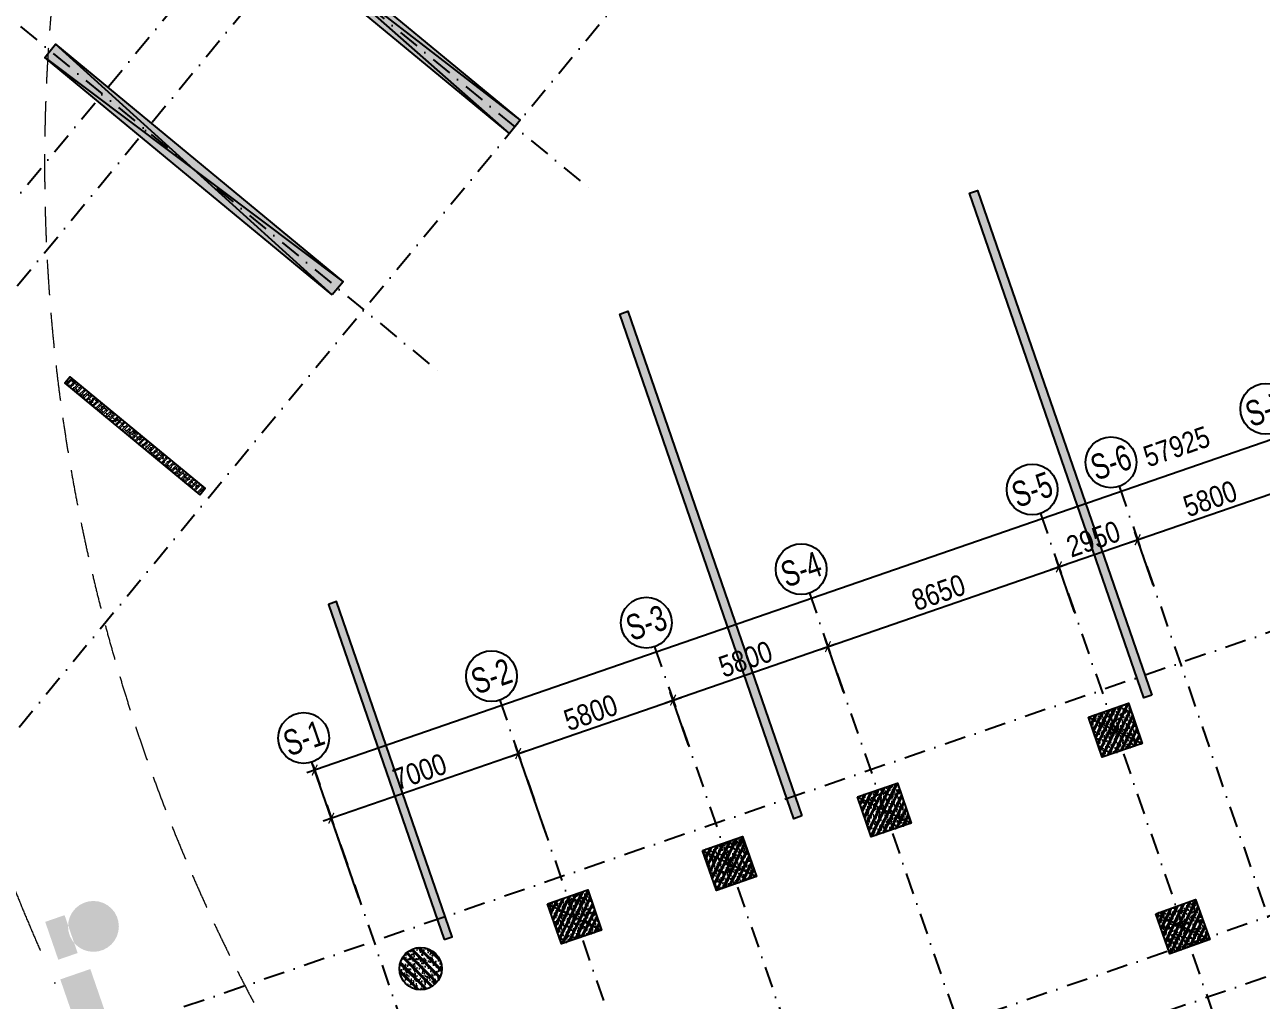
# Model space of a CAD drawing. Header units: millimetres. Extents: x -1283650 to 1283415, y -588847 to 435139.
# Drawn here: x -118919 to -75144, y 40064 to 74595 of the extents above; entities that cross this region are included whole.
import ezdxf
from ezdxf.enums import TextEntityAlignment as Align

# ---------------------------------------------------------------- set-up
doc = ezdxf.new("R2010")
doc.units = ezdxf.units.MM
doc.header["$MEASUREMENT"] = 0
doc.linetypes.add('DASHDOT', pattern=[1, 0.5, -0.25, 0, -0.25])
doc.linetypes.add('HIDDEN', pattern=[0.375, 0.25, -0.125])
doc.layers.get('Defpoints').update_dxf_attribs({"color": 5})
for name, color, linetype in [('$AUDIT-BAD-LAYER', 7, 'Continuous'), ('KC-Betong', 6, 'Continuous'), ('KT-Kich thuoc', 9, 'Continuous'), ('KT-Luoi truc South Tower', 8, 'DASHDOT'), ('KT-Net cot vach', 6, 'Continuous'), ('ST_MBDV Cot vach 220805$0$AUDIT_I_220805193045-1', 50, 'Continuous'), ('Xref.Asix of Basement$0$KT-Net cot vach', 6, 'Continuous')]:
    doc.layers.add(name, color=color, linetype=linetype)
doc.layers.add('KT-Vat lieu', color=250, linetype='Continuous', lineweight=9)
doc.styles.add('Arial Narrow', font='ARIALN.TTF')
doc.styles.add('ST_MBDV Cot vach 220805$0$HBA-Text', font='GOTHIC.TTF')
doc.dimstyles.new('CCU_1-300', dxfattribs={"dimscale": 300, "dimtxt": 2.5, "dimasz": 1, "dimexe": 1, "dimexo": 2, "dimgap": 0.5, "dimtad": 1, "dimdec": 0, "dimdsep": 46, "dimtxsty": 'Arial Narrow', "dimblk": 'ARCHTICK', "dimcen": -1, "dimdle": 1, "dimclrd": 256, "dimclre": 256, "dimclrt": 3, "dimadec": 0, "dimazin": 2, "dimtfac": 0.1, "dimtdec": 0, "dimtix": 1, "dimtmove": 2, "dimatfit": 1, "dimfxl": 1, "dimtvp": 0.833333, "dimtolj": 1, "dimtzin": 12, "dimarcsym": 0})
pattern_1 = [(50, (117498, -9270.42), (286.90407, -25.10085), [30, -330]), (355, (117498, -9270.42), (-55.50053, 300.87685), [24, -264]), (100.4514, (117521.9, -9272.5), (231.40375, 275.7758), [25.4961, -280.45684]), (46.1842, (117498, -9190.4), (426.8964, -66.2076), [45, -495]), (96.6356, (117533.57, -9195.93), (373.8651, 389.6471), [38.2441, -420.6852]), (351.1842, (117498, -9190.4), (373.8648, 389.6474), [36, -396]), (21, (117538, -9210.42), (238.76282, -161.04756), [30, -330]), (326, (117538, -9210.42), (97.32613, 290.06), [24, -264]), (71.4514, (117557.9, -9223.84), (336.08905, 129.0122), [25.4961, -280.45684]), (37.5, (117498, -9270.42), (4.86394, 133.15754), [0, -260.8, 0, -268, 0, -265]), (7.5, (117498, -9270.42), (105.22781, 157.76468), [0, -152.8, 0, -254.8, 0, -101]), (327.5, (117408.8, -9270.42), (213.528974, -9.02195), [0, -100, 0, -312, 0, -414]), (317.5, (117368.8, -9270.42), (233.27447, 40.042), [0, -130, 0, -207.2, 0, -294]), (45, (117498, -9270.42), (-106.06602, 106.06602), []), (45, (117568.71, -9270.42), (-106.06602, 106.06602), [])]

# ---------------------------------------------------------------- blocks, each defined once
blk = doc.blocks.new('ST_MBDV Cot vach 220805$0$GRID-SYM-flat-103')
at = {"layer": 'ST_MBDV Cot vach 220805$0$AUDIT_I_220805193045-1'}
blk.add_circle((0, 0), 900, dxfattribs=at)
at = {"layer": 'ST_MBDV Cot vach 220805$0$AUDIT_I_220805193045-1', "style": 'ST_MBDV Cot vach 220805$0$HBA-Text'}
blk.add_attdef('GRID', text='', height=900, rotation=19.0471, dxfattribs=at).set_placement((0, 0, 0), align=Align.MIDDLE_CENTER)
blk = doc.blocks.new('_ARCHTICK')
at = {"color": 0, "linetype": 'ByBlock', "const_width": 0.15}
blk.add_lwpolyline([(-0.5, -0.5), (0.5, 0.5)], dxfattribs=at)
blk = doc.blocks.new('*D341')
at = {"layer": 'Defpoints', "color": 0, "transparency": 16777216}
for p in [(-52359, 62652), (-108654, 48212), (-107112, 43748)]:
    blk.add_point(p, dxfattribs=at)
at = {"layer": 'KT-Kich thuoc', "lineweight": -2, "transparency": 16777216}
for p, q in [((-53617, 67214), (-108937, 48114)), ((-52555, 63219), (-53998, 67400)), ((-107308, 44315), (-108751, 48496))]:
    blk.add_line(p, q, dxfattribs=at)
at = {"layer": 'KT-Kich thuoc', "lineweight": -2, "transparency": 16777216, "xscale": 300, "yscale": 300, "zscale": 300}
for p, rotation in [((-53900, 67116), 19.04771637789532), ((-108654, 48212), 199.0477163778953)]:
    blk.add_blockref('_ARCHTICK', p, dxfattribs=dict(at, rotation=rotation))
at = {"layer": 'KT-Kich thuoc', "color": 3, "transparency": 16777216, "insert": (-78140, 59662), "char_height": 750, "attachment_point": 5, "rotation": 19.0477, "style": 'Arial Narrow'}
blk.add_mtext('\\A1;57925', dxfattribs=at)
blk = doc.blocks.new('*D342')
at = {"layer": 'Defpoints', "color": 0, "transparency": 16777216}
for p in [(-101450, 48795), (-100280, 45407), (-106897, 43123)]:
    blk.add_point(p, dxfattribs=at)
at = {"layer": 'KT-Kich thuoc', "lineweight": -2, "transparency": 16777216}
for p, q in [((-100476, 45974), (-101548, 49079)), ((-108350, 46413), (-101166, 48893)), ((-107092, 43690), (-108164, 46794))]:
    blk.add_line(p, q, dxfattribs=at)
at = {"layer": 'KT-Kich thuoc', "lineweight": -2, "transparency": 16777216, "xscale": 300, "yscale": 300, "zscale": 300}
for p, rotation in [((-101450, 48795), 19.04713796238482), ((-108066, 46511), 199.0471379623849)]:
    blk.add_blockref('_ARCHTICK', p, dxfattribs=dict(at, rotation=rotation))
at = {"layer": 'KT-Kich thuoc', "color": 3, "transparency": 16777216, "insert": (-104932, 48157), "char_height": 750, "attachment_point": 5, "rotation": 19.0471, "style": 'Arial Narrow'}
blk.add_mtext('\\A1;7000', dxfattribs=at)
blk = doc.blocks.new('*D343')
at = {"layer": 'Defpoints', "color": 0, "transparency": 16777216}
for p in [(-95967, 50688), (-95220, 48523), (-100280, 45407)]:
    blk.add_point(p, dxfattribs=at)
at = {"layer": 'KT-Kich thuoc', "lineweight": -2, "transparency": 16777216}
for p, q in [((-101733, 48697), (-95684, 50786)), ((-95415, 49090), (-96065, 50972)), ((-100476, 45974), (-101548, 49079))]:
    blk.add_line(p, q, dxfattribs=at)
at = {"layer": 'KT-Kich thuoc', "lineweight": -2, "transparency": 16777216, "xscale": 300, "yscale": 300, "zscale": 300}
for p, rotation in [((-95967, 50688), 19.04713796238482), ((-101450, 48795), 199.0471379623849)]:
    blk.add_blockref('_ARCHTICK', p, dxfattribs=dict(at, rotation=rotation))
at = {"layer": 'KT-Kich thuoc', "color": 3, "transparency": 16777216, "insert": (-98882, 50245), "char_height": 750, "attachment_point": 5, "rotation": 19.0471, "style": 'Arial Narrow'}
blk.add_mtext('\\A1;5800', dxfattribs=at)
blk = doc.blocks.new('*D344')
at = {"layer": 'Defpoints', "color": 0, "transparency": 16777216}
for p in [(-90485, 52581), (-89737, 50415), (-95220, 48523)]:
    blk.add_point(p, dxfattribs=at)
at = {"layer": 'KT-Kich thuoc', "lineweight": -2, "transparency": 16777216}
for p, q in [((-96251, 50590), (-90201, 52679)), ((-89933, 50983), (-90583, 52864)), ((-95415, 49090), (-96065, 50972))]:
    blk.add_line(p, q, dxfattribs=at)
at = {"layer": 'KT-Kich thuoc', "lineweight": -2, "transparency": 16777216, "xscale": 300, "yscale": 300, "zscale": 300}
for p, rotation in [((-90485, 52581), 19.04713796238482), ((-95967, 50688), 199.0471379623849)]:
    blk.add_blockref('_ARCHTICK', p, dxfattribs=dict(at, rotation=rotation))
at = {"layer": 'KT-Kich thuoc', "color": 3, "transparency": 16777216, "insert": (-93400, 52138), "char_height": 750, "attachment_point": 5, "rotation": 19.0471, "style": 'Arial Narrow'}
blk.add_mtext('\\A1;5800', dxfattribs=at)
blk = doc.blocks.new('*D345')
at = {"layer": 'Defpoints', "color": 0, "transparency": 16777216}
for p in [(-82308, 55404), (-81561, 53238), (-89737, 50415)]:
    blk.add_point(p, dxfattribs=at)
at = {"layer": 'KT-Kich thuoc', "lineweight": -2, "transparency": 16777216}
for p, q in [((-81757, 53805), (-82406, 55687)), ((-90768, 52483), (-82025, 55502)), ((-89933, 50983), (-90583, 52864))]:
    blk.add_line(p, q, dxfattribs=at)
at = {"layer": 'KT-Kich thuoc', "lineweight": -2, "transparency": 16777216, "xscale": 300, "yscale": 300, "zscale": 300}
for p, rotation in [((-82308, 55404), 19.04713796238482), ((-90485, 52581), 199.0471379623849)]:
    blk.add_blockref('_ARCHTICK', p, dxfattribs=dict(at, rotation=rotation))
at = {"layer": 'KT-Kich thuoc', "color": 3, "transparency": 16777216, "insert": (-86570, 54496), "char_height": 750, "attachment_point": 5, "rotation": 19.0471, "style": 'Arial Narrow'}
blk.add_mtext('\\A1;8650', dxfattribs=at)
blk = doc.blocks.new('*D346')
at = {"layer": 'Defpoints', "color": 0, "transparency": 16777216}
for p in [(-79520, 56366), (-78772, 54201), (-81561, 53238)]:
    blk.add_point(p, dxfattribs=at)
at = {"layer": 'KT-Kich thuoc', "lineweight": -2, "transparency": 16777216}
for p, q in [((-78968, 54768), (-79618, 56650)), ((-82592, 55306), (-79236, 56464)), ((-81757, 53805), (-82406, 55687))]:
    blk.add_line(p, q, dxfattribs=at)
at = {"layer": 'KT-Kich thuoc', "lineweight": -2, "transparency": 16777216, "xscale": 300, "yscale": 300, "zscale": 300}
for p, rotation in [((-79520, 56366), 19.04713796238482), ((-82308, 55404), 199.0471379623849)]:
    blk.add_blockref('_ARCHTICK', p, dxfattribs=dict(at, rotation=rotation))
at = {"layer": 'KT-Kich thuoc', "color": 3, "transparency": 16777216, "insert": (-81088, 56389), "char_height": 750, "attachment_point": 5, "rotation": 19.0471, "style": 'Arial Narrow'}
blk.add_mtext('\\A1;2950', dxfattribs=at)
blk = doc.blocks.new('*D347')
at = {"layer": 'Defpoints', "color": 0, "transparency": 16777216}
for p in [(-74037, 58259), (-73290, 56094), (-78772, 54201)]:
    blk.add_point(p, dxfattribs=at)
at = {"layer": 'KT-Kich thuoc', "lineweight": -2, "transparency": 16777216}
for p, q in [((-79803, 56269), (-73754, 58357)), ((-73486, 56661), (-74135, 58543)), ((-78968, 54768), (-79618, 56650))]:
    blk.add_line(p, q, dxfattribs=at)
at = {"layer": 'KT-Kich thuoc', "lineweight": -2, "transparency": 16777216, "xscale": 300, "yscale": 300, "zscale": 300}
for p, rotation in [((-74037, 58259), 19.04713796238482), ((-79520, 56366), 199.0471379623849)]:
    blk.add_blockref('_ARCHTICK', p, dxfattribs=dict(at, rotation=rotation))
at = {"layer": 'KT-Kich thuoc', "color": 3, "transparency": 16777216, "insert": (-76953, 57817), "char_height": 750, "attachment_point": 5, "rotation": 19.0471, "style": 'Arial Narrow'}
blk.add_mtext('\\A1;5800', dxfattribs=at)
blk = doc.blocks.new('*U185')
h = blk.add_hatch()
h.set_pattern_fill('VATLIEU04', color=250, scale=40, style=0, pattern_type=2)
h.set_pattern_definition([(50, (18050, 650), (286.904, -25.101), [30, -330]), (355, (18050, 650), (-55.5005, 300.877), [24, -264]), (100.4514, (18073.9, 647.9), (231.4038, 275.776), [25.496, -280.457]), (46.1842, (18050, 730), (426.8964, -66.2076), [45, -495]), (96.6356, (18085.57, 724.5), (373.865, 389.647), [38.244, -420.685]), (351.1842, (18050, 730), (373.865, 389.647), [36, -396]), (21, (18090, 710), (238.7628, -161.0476), [30, -330]), (326, (18090, 710), (97.326, 290.06), [24, -264]), (71.4514, (18109.9, 696.58), (336.089, 129.012), [25.496, -280.457]), (37.5, (18050, 650), (4.86394, 133.15754), [0, -260.8, 0, -268, 0, -265]), (7.5, (18050, 650), (105.2278, 157.7647), [0, -152.8, 0, -254.8, 0, -101]), (327.5, (17960.8, 650), (213.529, -9.02195), [0, -100, 0, -312, 0, -414]), (317.5, (17920.8, 650), (233.2745, 40.042), [0, -130, 0, -207.2, 0, -294]), (45, (18050, 650), (-120.2082, 120.2082), []), (45, (18050, 699), (-120.2082, 120.2082), [])])
h.paths.add_polyline_path([(-475, -475), (18525, -475), (18525, 125), (-475, 125)])
at = {"color": 6, "ltscale": 0.25}
blk.add_lwpolyline([(-475, -475), (18525, -475), (18525, 125), (-475, 125)], close=True, dxfattribs=at)
at = {"layer": 'Defpoints', "linetype": 'ByBlock', "ltscale": 30}
for p, q in [((18525, -475), (-475, 125)), ((-475, -475), (18525, 125))]:
    blk.add_line(p, q, dxfattribs=at)
blk = doc.blocks.new('*U186')
h = blk.add_hatch()
h.set_pattern_fill('VATLIEU04', color=250, scale=40, style=0, pattern_type=2)
h.set_pattern_definition([(50, (12250, 650), (286.904, -25.101), [30, -330]), (355, (12250, 650), (-55.5005, 300.877), [24, -264]), (100.4514, (12273.9, 647.9), (231.404, 275.776), [25.496, -280.457]), (46.1842, (12250, 730), (426.896, -66.208), [45, -495]), (96.6356, (12285.57, 724.5), (373.865, 389.647), [38.244, -420.685]), (351.1842, (12250, 730), (373.865, 389.647), [36, -396]), (21, (12290, 710), (238.763, -161.0476), [30, -330]), (326, (12290, 710), (97.326, 290.06), [24, -264]), (71.4514, (12309.9, 696.58), (336.089, 129.012), [25.496, -280.457]), (37.5, (12250, 650), (4.86394, 133.15754), [0, -260.8, 0, -268, 0, -265]), (7.5, (12250, 650), (105.2278, 157.7647), [0, -152.8, 0, -254.8, 0, -101]), (327.5, (12160.8, 650), (213.529, -9.02195), [0, -100, 0, -312, 0, -414]), (317.5, (12120.8, 650), (233.2745, 40.042), [0, -130, 0, -207.2, 0, -294]), (45, (12250, 650), (-120.2082, 120.2082), []), (45, (12250, 699), (-120.2082, 120.2082), [])])
h.paths.add_polyline_path([(-475, -475), (12725, -475), (12725, 125), (-475, 125)])
at = {"color": 6, "ltscale": 0.25}
blk.add_lwpolyline([(-475, -475), (12725, -475), (12725, 125), (-475, 125)], close=True, dxfattribs=at)
at = {"layer": 'Defpoints', "linetype": 'ByBlock', "ltscale": 30}
for p, q in [((12725, -475), (-475, 125)), ((-475, -475), (12725, 125))]:
    blk.add_line(p, q, dxfattribs=at)
blk = doc.blocks.new('*U188')
h = blk.add_hatch()
h.set_pattern_fill('VATLIEU04', color=250, scale=40, style=0, pattern_type=2)
h.set_pattern_definition([(50, (550, -550), (286.904, -25.1), [30, -330]), (355, (550, -550), (-55.5, 300.877), [24, -264]), (100.451, (573.9, -552.1), (231.404, 275.776), [25.496, -280.457]), (46.184, (550, -470), (426.9, -66.21), [45, -495]), (96.636, (585.57, -475.5), (373.87, 389.65), [38.24, -420.69]), (351.184, (550, -470), (373.86, 389.65), [36, -396]), (21, (590, -490), (238.763, -161.048), [30, -330]), (326, (590, -490), (97.326, 290.06), [24, -264]), (71.451, (609.9, -503.42), (336.09, 129.01), [25.496, -280.457]), (37.5, (550, -550), (4.864, 133.1575), [0, -260.8, 0, -268, 0, -265]), (7.5, (550, -550), (105.228, 157.765), [0, -152.8, 0, -254.8, 0, -101]), (327.5, (460.8, -550), (213.529, -9.022), [0, -100, 0, -312, 0, -414]), (317.5, (420.8, -550), (233.274, 40.042), [0, -130, 0, -207.2, 0, -294]), (45, (550, -550), (-120.208, 120.208), []), (45, (550, -501), (-120.208, 120.208), [])])
h.paths.add_polyline_path([(-475, 475), (1025, 475), (1025, -1025), (-475, -1025)])
at = {"color": 6, "ltscale": 0.25}
blk.add_lwpolyline([(-475, 475), (1025, 475), (1025, -1025), (-475, -1025)], close=True, dxfattribs=at)
at = {"layer": 'Defpoints', "linetype": 'ByBlock', "ltscale": 30}
for p, q in [((1025, 475), (-475, -1025)), ((-475, 475), (1025, -1025))]:
    blk.add_line(p, q, dxfattribs=at)
blk = doc.blocks.new('C1500')
at = {"layer": 'KT-Net cot vach'}
h = blk.add_hatch(dxfattribs=at)
h.set_pattern_fill('1BETONG2-BOP', color=250, scale=50, style=0, pattern_type=2)
h.set_pattern_definition([(50, (103512.22, -41871.03), (358.6301, -31.3761), [37.5, -412.5]), (355, (103512.22, -41871.03), (-69.3757, 376.0961), [30, -330]), (100.4514, (103542.1, -41873.65), (289.2547, 344.7198), [31.8701, -350.571]), (46.1842, (103512.2, -41771.03), (533.6205, -82.7595), [56.25, -618.75]), (96.6356, (103556.7, -41777.93), (467.3314, 487.059), [47.8051, -525.8565]), (351.1842, (103512.2, -41771.03), (467.331, 487.0593), [45, -495]), (21, (103562.22, -41796.03), (298.4535, -201.30945), [37.5, -412.5]), (226, (103562.22, -41796.03), (335.9411, -182.7699), [30, -330]), (71.4514, (103587.1, -41812.8), (420.1113, 161.2652), [31.8701, -350.571]), (67.5, (103512.22, -41871.03), (-77.95809, 147.18723), [0, -326, 0, -335, 0, -331.25]), (4.5, (103512.22, -41871.03), (141.67546, 190.0516), [0, -191, 0, -318.5, 0, -126.25]), (327.5, (103400.72, -41871.03), (266.91122, -11.27744), [0, -125, 0, -390, 0, -517.5]), (317.5, (103350.72, -41871.03), (291.5931, 50.0525), [0, -162.5, 0, -259, 0, -367.5]), (315, (103512.22, -41871.03), (150.2602, 150.2602), []), (315, (103512.22, -41809.78), (150.2602, 150.2602), [])])
h.paths.add_polyline_path([(-2388, 22, 1), (-888, 22, 1)])
at = {"color": 6, "ltscale": 0.25}
blk.add_circle((-1638, 22), 750, dxfattribs=at)
blk = doc.blocks.new('A$C0B367F28')
at = {"layer": 'KT-Vat lieu'}
h = blk.add_hatch(dxfattribs=at)
h.set_pattern_fill('BTCT', color=256, scale=40)
h.set_pattern_definition([(50, (129880.78, -4995.28), (286.90407, -25.10085), [30, -330]), (355, (129880.78, -4995.28), (-55.5005, 300.87685), [24, -264]), (100.4514, (129904.7, -4997.38), (231.40375, 275.7758), [25.4961, -280.45684]), (46.1842, (129880.78, -4915.3), (426.8964, -66.2076), [45, -495]), (96.6356, (129916.35, -4920.8), (373.8651, 389.6471), [38.2441, -420.6852]), (351.1842, (129880.8, -4915.3), (373.8648, 389.6474), [36, -396]), (21, (129920.78, -4935.28), (238.7628, -161.04756), [30, -330]), (326, (129920.78, -4935.28), (97.3261, 290.06), [24, -264]), (71.4514, (129940.68, -4948.7), (336.08905, 129.0122), [25.4961, -280.45684]), (37.5, (129880.78, -4995.28), (4.86394, 133.15754), [0, -260.8, 0, -268, 0, -265]), (7.5, (129880.78, -4995.28), (105.22781, 157.76468), [0, -152.8, 0, -254.8, 0, -101]), (327.5, (129791.58, -4995.28), (213.52897, -9.02195), [0, -100, 0, -312, 0, -414]), (317.5, (129751.58, -4995.28), (233.27447, 40.042), [0, -130, 0, -207.2, 0, -294]), (45, (129880.78, -4995.28), (-106.06602, 106.06602), []), (45, (129951.49, -4995.28), (-106.06602, 106.06602), [])])
h.paths.add_polyline_path([(38477, 41591), (38193, 41493), (32025, 59358), (32309, 59456)])
h = blk.add_hatch(dxfattribs=at)
h.set_pattern_fill('BTCT', color=256, scale=40)
h.set_pattern_definition(pattern_1)
h.paths.add_polyline_path([(26094, 37316), (25811, 37218), (19643, 55083), (19926, 55181)])
h = blk.add_hatch(dxfattribs=at)
h.set_pattern_fill('BTCT', color=256, scale=40)
h.set_pattern_definition(pattern_1)
h.paths.add_polyline_path([(4781, 48686), (4972, 48917), (191, 52865), (0, 52634)])
h = blk.add_hatch(dxfattribs=at)
h.set_pattern_fill('BTCT', color=256, scale=40)
h.set_pattern_definition(pattern_1)
h.paths.add_polyline_path([(13428, 32943), (13711, 33041), (9616, 44904), (9332, 44806)])
at = {"layer": 'KC-Betong'}
for points in [[(38477, 41591), (38193, 41493), (32025, 59358), (32309, 59456)], [(26094, 37316), (25811, 37218), (19643, 55083), (19926, 55181)], [(4781, 48686), (4972, 48917), (191, 52865), (0, 52634)], [(13428, 32943), (13711, 33041), (9616, 44904), (9332, 44806)]]:
    blk.add_lwpolyline(points, close=True, dxfattribs=at)

msp = doc.modelspace()

# ---------------------------------------------------------------- hatches: boundary and pattern name
at = {"layer": '$AUDIT-BAD-LAYER'}
h = msp.add_hatch(dxfattribs=at)
h.set_pattern_fill('ACET-2D-ANSI31', color=256)
h.set_pattern_definition([(45, (5.27543, -15.29099), (-0.08838834765, 0.08838834765), [])])
h.paths.add_polyline_path([(-152992, 35260.2), (-153807.4, 37623.5), (-155981.6, 36873.4), (-155166.3, 34510.1)], flags=0)
h.paths.add_polyline_path([(-153334.7, 37786.6), (-152519.4, 35423.3), (-150345.1, 36173.4), (-151160.5, 38536.7)], flags=16)
h.paths.add_polyline_path([(-81572.3, -12446.3), (-81581.4, -13864.1), (-80353.8, -13872.1), (-80344.7, -12454.2)])
edge = h.paths.add_edge_path()
edge.add_arc((-79262.8, -13170.1), 900, 0, 360)
h.paths.add_polyline_path([(-174845.3, 38775), (-174414.4, 37424.2), (-173542.7, 37702.3), (-173973.6, 39053.1)], flags=16)
edge = h.paths.add_edge_path(flags=16)
edge.add_arc((-172872, 38660.4), 900, 0, 360)
h.paths.add_polyline_path([(-110555.5, 20932.7), (-110092.7, 19592.4), (-109451.7, 19813.7), (-109914.4, 21154)])
edge = h.paths.add_edge_path()
edge.add_arc((-108915.8, 20748.7), 900, 0, 360)
h.paths.add_polyline_path([(-112698.4, 26328.8), (-112235.7, 24988.5), (-111427.9, 25267.4), (-111890.6, 26607.6)])
edge = h.paths.add_edge_path()
edge.add_arc((-110808.6, 26231.2), 900, 0, 360)
h.paths.add_polyline_path([(-138364.3, 646.7), (-137901.6, -693.6), (-137277.2, -478), (-137739.9, 862.3)])
edge = h.paths.add_edge_path()
edge.add_arc((-136749.6, 454.2), 900, 0, 360)
h.paths.add_polyline_path([(-143828.3, 15581.2), (-143365.6, 14240.9), (-142557.8, 14519.8), (-143020.5, 15860.1)], flags=16)
edge = h.paths.add_edge_path(flags=16)
edge.add_arc((-141938.5, 15483.7), 900, 0, 360)
h.paths.add_polyline_path([(-154331.1, 43985.8), (-153900.1, 42635), (-153193.7, 42860.4), (-153624.6, 44211.2)])
edge = h.paths.add_edge_path()
edge.add_arc((-152605.7, 43792.1), 900, 0, 360)
h.paths.add_polyline_path([(-157119.6, 43023.1), (-156688.6, 41672.3), (-155982.2, 41897.6), (-156413.1, 43248.5)])
edge = h.paths.add_edge_path()
edge.add_arc((-155394.1, 42829.4), 900, 0, 360)
h.paths.add_polyline_path([(-176260.9, 36414.6), (-175830, 35063.8), (-175123.5, 35289.1), (-175554.5, 36640)], flags=16)
edge = h.paths.add_edge_path(flags=16)
edge.add_arc((-174535.5, 36220.9), 900, 0, 360)
h.paths.add_polyline_path([(-148943.9, 45845.7), (-148513, 44494.9), (-147806.5, 44720.3), (-148237.5, 46071.1)])
edge = h.paths.add_edge_path()
edge.add_arc((-147218.5, 45652), 900, 0, 360)
h.paths.add_polyline_path([(-182878.4, 34129.9), (-182447.4, 32779.1), (-181741, 33004.5), (-182171.9, 34355.3)])
edge = h.paths.add_edge_path(flags=16)
edge.add_arc((-181153, 33936.2), 900, 0, 360)
h.paths.add_polyline_path([(-181416.8, 15649.5), (-180954.1, 14309.2), (-180038.6, 14625.3), (-180501.3, 15965.6)])
edge = h.paths.add_edge_path(flags=16)
edge.add_arc((-179365.4, 15607.7), 900, 0, 360)
h.paths.add_polyline_path([(-178647.3, 7922.9), (-178196.4, 6578.6), (-177335.4, 6867.3), (-177786.3, 8211.6)])
edge = h.paths.add_edge_path(flags=16)
edge.add_arc((-176682.2, 7834.1), 900, 0, 360)
h.paths.add_polyline_path([(-182226.9, 19020.1), (-181776.1, 17675.8), (-181056.4, 17917.1), (-181507.2, 19261.4)])
edge = h.paths.add_edge_path()
edge.add_arc((-180473.8, 18860.2), 900, 0, 360)
h.paths.add_polyline_path([(-165296, 40200.2), (-164865, 38849.4), (-164158.6, 39074.7), (-164589.5, 40425.6)], flags=16)
edge = h.paths.add_edge_path(flags=16)
edge.add_arc((-163570.6, 40006.5), 900, 0, 360)
h.paths.add_polyline_path([(-170778.5, 38307.4), (-170347.5, 36956.6), (-169641, 37181.9), (-170072, 38532.8)], flags=16)
edge = h.paths.add_edge_path(flags=16)
edge.add_arc((-169053, 38113.7), 900, 0, 360)
h.paths.add_polyline_path([(-185399.7, 27816.4), (-184948.8, 26472), (-184091.5, 26759.6), (-184542.3, 28103.9)])
edge = h.paths.add_edge_path()
edge.add_arc((-183440.1, 27725.8), 900, 0, 360)
h.paths.add_polyline_path([(-141685.3, 10185.2), (-141222.6, 8844.9), (-140581.6, 9066.2), (-141044.3, 10406.5)], flags=16)
edge = h.paths.add_edge_path(flags=16)
edge.add_arc((-140045.7, 10001.2), 900, 0, 360)
h.paths.add_polyline_path([(-139927.9, 4655.9), (-139465.2, 3315.7), (-138733.9, 3568.1), (-139196.6, 4908.4)])
edge = h.paths.add_edge_path()
edge.add_arc((-138152.8, 4518.8), 900, 0, 360)
h.paths.add_polyline_path([(-114826.3, 31730.1), (-114363.5, 30389.8), (-113399, 30722.8), (-113861.8, 32063.1)])
edge = h.paths.add_edge_path()
edge.add_arc((-112701.4, 31713.6), 900, 0, 360)
h.paths.add_polyline_path([(-116237.5, 37378.8), (-115774.8, 36038.5), (-115131.3, 36260.6), (-115594.1, 37600.9)], flags=16)
edge = h.paths.add_edge_path()
edge.add_arc((-114594.2, 37196.1), 900, 0, 360)
h.paths.add_polyline_path([(-118194.1, 42839.2), (-117731.4, 41498.9), (-117045.4, 41735.8), (-117508.1, 43076)], flags=17)
edge = h.paths.add_edge_path(flags=17)
edge.add_arc((-116487, 42678.6), 900, 0, 360)
h.paths.add_polyline_path([(-71490.6, -5057.2), (-71500.2, -6547.6), (-70504.9, -6554), (-70495.3, -5063.6)])
edge = h.paths.add_edge_path()
edge.add_arc((-69505.5, -5791.1), 900, 0, 360)
h.paths.add_polyline_path([(-71072.3, 2928.2), (-71081.4, 1510.3), (-70307, 1505.3), (-70297.8, 2923.2)])
edge = h.paths.add_edge_path()
edge.add_arc((-69442.5, 2208.7), 900, 0, 360)
h.paths.add_polyline_path([(-71255.6, 4929.4), (-71264.7, 3511.5), (-70360.5, 3505.7), (-70351.3, 4923.6)])
edge = h.paths.add_edge_path()
edge.add_arc((-69431.1, 4208.7), 900, 0, 360)
h.paths.add_polyline_path([(-71439.7, 14459), (-71448.9, 13041.1), (-70387.4, 13034.3), (-70378.3, 14452.1)])
edge = h.paths.add_edge_path()
edge.add_arc((-69379.5, 13736.7), 900, 0, 360)
h.paths.add_polyline_path([(-85732.4, -12422.6), (-85741.5, -13840.5), (-84513.9, -13848.4), (-84504.7, -12430.6)])
edge = h.paths.add_edge_path()
edge.add_arc((-83422.9, -13146.5), 900, 0, 360)
h.paths.add_polyline_path([(-91805.1, -12362.6), (-91814.3, -13780.5), (-90586.7, -13788.4), (-90577.5, -12370.5)])
edge = h.paths.add_edge_path()
edge.add_arc((-89495.7, -13086.5), 900, 0, 360)
h.paths.add_polyline_path([(-100505, -12306.5), (-100514.1, -13724.3), (-99286.5, -13732.3), (-99277.4, -12314.4)])
edge = h.paths.add_edge_path()
edge.add_arc((-98195.5, -13030.3), 900, 0, 360)
h.paths.add_polyline_path([(-109204.8, -12250.3), (-109213.9, -13668.2), (-107986.3, -13676.1), (-107977.2, -12258.2)])
edge = h.paths.add_edge_path()
edge.add_arc((-106895.3, -12974.2), 900, 0, 360)
h.paths.add_polyline_path([(-114985, -12212.8), (-114994.1, -13630.7), (-113766.5, -13638.7), (-113757.4, -12220.8)])
edge = h.paths.add_edge_path()
edge.add_arc((-112675.5, -12936.7), 900, 0, 360)
h.paths.add_polyline_path([(-128242, 51140.4), (-127810.3, 49789.8), (-126640.9, 50163.6), (-127072.6, 51514.2)])
edge = h.paths.add_edge_path()
edge.add_arc((-125821.9, 51169.6), 900, 0, 360)
h.paths.add_polyline_path([(-134132.3, 49194.7), (-133700.6, 47844.1), (-132531.2, 48217.9), (-132962.9, 49568.5)])
edge = h.paths.add_edge_path()
edge.add_arc((-131712.2, 49223.9), 900, 0, 360)
h.paths.add_polyline_path([(-136999.9, 48099), (-136568.3, 46748.4), (-135861.9, 46974.1), (-136293.6, 48324.7)])
edge = h.paths.add_edge_path()
edge.add_arc((-135274.4, 47906.2), 900, 0, 360)
h.paths.add_polyline_path([(-145979.8, 44998.7), (-145548.1, 43648.1), (-144841.8, 43873.8), (-145273.5, 45224.4)])
edge = h.paths.add_edge_path()
edge.add_arc((-144254.3, 44805.9), 900, 0, 360)
h.paths.add_polyline_path([(-120784.9, -12179.9), (-120794, -13597.8), (-119566.4, -13605.7), (-119557.3, -12187.9)])
edge = h.paths.add_edge_path()
edge.add_arc((-118475.4, -12903.8), 900, 0, 360)
h.paths.add_polyline_path([(-82516, -9113.7), (-82522.4, -10238.7), (-80147.4, -10252.2), (-80141, -9127.2)])
edge = h.paths.add_edge_path()
edge.add_line((-79107.3, 16601.5), (-79270.9, -12221.9))
edge = h.paths.add_edge_path()
edge.add_line((-83257.3, 16625), (-83420.8, -12198.4))
edge = h.paths.add_edge_path(flags=16)
edge.add_line((-172578.3, 37809.7), (-172195.6, 36701.1))
edge = h.paths.add_edge_path(flags=16)
edge.add_line((-172865.5, 35826.8), (-172195.6, 36701.1))
edge = h.paths.add_edge_path()
edge.add_line((-172865.5, 35826.8), (-163741.6, 9399.5))
h.paths.add_polyline_path([(-154920.9, 41367.3), (-154554.9, 40303.4), (-151701.2, 41285), (-152067.1, 42348.8)])
edge = h.paths.add_edge_path()
edge.add_line((-155100.4, 41978.7), (-145976.5, 15551.4))
h.paths.add_polyline_path([(-110919.3, 24721.3), (-111982.7, 24354.2), (-110997.8, 21501.6), (-109934.4, 21868.7)])
h.paths.add_polyline_path([(-112812.1, 30203.8), (-113875.5, 29836.7), (-112890.6, 26984), (-111827.2, 27351.2)])
edge = h.paths.add_edge_path()
edge.add_line((-143350.2, 33404.1), (-117337.7, 42384.8))
edge = h.paths.add_edge_path()
edge.add_line((-146829.5, 44834.2), (-137705.5, 18406.9))
edge = h.paths.add_edge_path()
edge.add_line((-180858.5, 33085.7), (-171734.5, 6658.5))
edge = h.paths.add_edge_path()
edge.add_line((-174241.8, 35370.2), (-165117.8, 8942.9))
h.paths.add_polyline_path([(-134407.7, 5133.6), (-135471.1, 4766.4), (-134486.3, 1913.8), (-133422.9, 2280.9)], flags=16)
h.paths.add_polyline_path([(-137948.6, 15389.5), (-139012, 15022.4), (-138027.1, 12169.8), (-136963.7, 12536.9)], flags=16)
edge = h.paths.add_edge_path()
edge.add_line((-135898.8, 747.9), (-118363.6, 6801.9))
edge = h.paths.add_edge_path()
edge.add_line((-137302.1, 4812.5), (-118337.7, 11359.9))
edge = h.paths.add_edge_path()
edge.add_line((-139194.9, 10294.9), (-109916.6, 20403.2))
edge = h.paths.add_edge_path()
edge.add_line((-141457.4, 27921.6), (-115444.9, 36902.4))
edge = h.paths.add_edge_path()
edge.add_line((-141087.7, 15777.4), (-111809.4, 25885.7))
edge = h.paths.add_edge_path()
edge.add_line((-139564.6, 22439.2), (-113552.1, 31419.9))
edge = h.paths.add_edge_path()
edge.add_line((-122287, 4508.7), (-70348.3, 4213.9))
edge = h.paths.add_edge_path()
edge.add_line((-122298.3, 2508.7), (-70359.6, 2213.9))
edge = h.paths.add_edge_path()
edge.add_line((-182680.4, 27979.6), (-143165.1, 41612.5))
edge = h.paths.add_edge_path()
edge.add_line((-179582.1, 18999), (-140066.8, 32631.9))
edge = h.paths.add_edge_path()
edge.add_line((-178929.8, 17108.4), (-139414.5, 30741.3))
edge = h.paths.add_edge_path()
edge.add_line((-168759.3, 37263), (-159635.3, 10835.7))
edge = h.paths.add_edge_path()
edge.add_line((-163276.9, 39155.8), (-154152.9, 12728.5))
edge = h.paths.add_edge_path()
edge.add_line((-152311.9, 42941.4), (-143188, 16514.1))
edge = h.paths.add_edge_path()
edge.add_line((-143960.6, 43955.2), (-135413.3, 19198.3))
edge = h.paths.add_edge_path()
edge.add_line((-146252.8, 43163.8), (-137705.5, 18406.9))
edge = h.paths.add_edge_path()
edge.add_line((-132894.4, 47141), (-118224.1, 4649))
edge = h.paths.add_edge_path()
edge.add_line((-89307.2, 16659.4), (-89470.7, -12164.1))
edge = h.paths.add_edge_path()
edge.add_line((-98007, 16708.8), (-98170.6, -12114.7))
edge = h.paths.add_edge_path()
edge.add_line((-106706.9, 16758.1), (-106870.5, -12065.3))
edge = h.paths.add_edge_path()
edge.add_line((-112506.8, 16791.1), (-112670.4, -12032.4))
h.paths.add_polyline_path([(-72362, 7730.7), (-71237, 7724.3), (-71222.9, 10213.6), (-72347.9, 10219.9)])
h.paths.add_polyline_path([(-72394.6, 1980.8), (-71269.6, 1974.4), (-71255.5, 4463.7), (-72380.5, 4470)])
h.paths.add_polyline_path([(-72423, -3019.1), (-71298, -3025.5), (-71283.9, -536.3), (-72408.9, -529.9)])
edge = h.paths.add_edge_path()
edge.add_line((-122233.1, 14008.5), (-70294.4, 13713.7))
h.paths.add_polyline_path([(-103764.1, -8978.2), (-103771.4, -10103.1), (-101282.1, -10119.2), (-101274.9, -8994.2)])
h.paths.add_polyline_path([(-87673.9, -9079.7), (-87681.6, -10204.6), (-85192.4, -10221.5), (-85184.7, -9096.6)])
h.paths.add_polyline_path([(-95064.3, -9034.3), (-95071.6, -10159.3), (-92582.3, -10175.3), (-92575.1, -9050.4)])
h.paths.add_polyline_path([(-178518.3, 33215.8), (-178151.1, 32152.4), (-175798.1, 32964.8), (-176165.3, 34028.2)], flags=16)
h.paths.add_polyline_path([(-172468.7, 35304.5), (-172101.5, 34241), (-169748.5, 35053.4), (-170115.7, 36116.8)], flags=16)
h.paths.add_polyline_path([(-166986.2, 37197.3), (-166619.1, 36133.9), (-164266.1, 36946.2), (-164633.2, 38009.6)], flags=16)
h.paths.add_polyline_path([(-160162.6, 39557.3), (-159794.1, 38494.4), (-157442.1, 39309.8), (-157810.6, 40372.8)], flags=16)
h.paths.add_polyline_path([(-111282, -8938.9), (-111286.9, -10063.9), (-108269.1, -10077), (-108264.2, -8952)])
edge = h.paths.add_edge_path()
edge.add_line((-118306.7, 16824), (-118470.3, -11999.5))
h.paths.add_polyline_path([(-117074.4, -8895.2), (-117084, -10020.1), (-114066.3, -10045.9), (-114056.7, -8921)])
h.paths.add_polyline_path([(-178268.2, 19991.1), (-179331.6, 19623.9), (-178346.7, 16771.3), (-177283.3, 17138.4)], flags=16)
h.paths.add_polyline_path([(-146354.7, 42550.7), (-145987.5, 41487.3), (-143134.9, 42472.1), (-143502, 43535.5)], flags=16)
h.paths.add_polyline_path([(-150788.7, 42789.4), (-150421.5, 41726), (-147568.9, 42710.9), (-147936, 43774.3)])
h.paths.add_polyline_path([(-176391.7, 14555.9), (-177455.1, 14188.7), (-176470.2, 11336.1), (-175406.8, 11703.3)], flags=16)
h.paths.add_polyline_path([(-180144.7, 25426.3), (-181208.1, 25059.1), (-180223.2, 22206.5), (-179159.8, 22573.6)])
edge = h.paths.add_edge_path(flags=16)
edge.add_line((-179206.5, 16493.6), (-178902.7, 17117.7))
edge = h.paths.add_edge_path()
edge.add_line((-175831.5, 8127.8), (-136316.2, 21760.7))
h.paths.add_polyline_path([(-116597, 41168.9), (-117660.4, 40801.8), (-116675.6, 37949.2), (-115612.1, 38316.3)], flags=17)
h.paths.add_polyline_path([(-114704.9, 35686.3), (-115768.3, 35319.1), (-114783.4, 32466.5), (-113720, 32833.6)], flags=17)
h.paths.add_polyline_path([(-136055.8, 9907.1), (-137119.2, 9539.9), (-136134.3, 6687.3), (-135070.9, 7054.4)], flags=16)
h.paths.add_polyline_path([(-130557.2, 48004.7), (-130190.1, 46941.3), (-127337.4, 47926.2), (-127704.6, 48989.6)])
h.paths.add_polyline_path([(-135283.5, 46373), (-134916.3, 45309.6), (-132063.7, 46294.4), (-132430.8, 47357.9)])
h.paths.add_polyline_path([(-140718.6, 44496.5), (-140351.5, 43433.1), (-137498.9, 44418), (-137866, 45481.4)])
edge = h.paths.add_edge_path()
edge.add_line((-132894.4, 47141), (-132237.9, 48489.7))
edge = h.paths.add_edge_path()
edge.add_line((-134980.7, 47055.5), (-120114.6, 3996.3))
edge = h.paths.add_edge_path()
edge.add_line((-125528.2, 50318.9), (-113710.1, 16088.3))
edge = h.paths.add_edge_path()
edge.add_line((-122343.7, -5491.2), (-70405, -5786))
h.paths.add_polyline_path([(-156363.1, 37059.2), (-155352, 34128.7), (-149963.7, 35987.6), (-150974.7, 38918.1)], flags=16)

# ---------------------------------------------------------------- linework, layer by layer
at = {"layer": 'Defpoints', "linetype": 'DASHDOT', "lineweight": 13, "ltscale": 5000, "flags": 128}
msp.add_lwpolyline([(-23262.1, 145155.1), (-28788.2, 166262.1), (-37194.3, 169174.5), (-48697.6, 160471.6), (-72163.1, 142601.4), (-95795.1, 125550.6, 0.6850113), (-62584.9, 906), (-41797.9, -1312.3), (-148.4, -32.6), (6169, 8035), (-23262.1, 145155.1)], format="xyb", close=True, dxfattribs=at)
at = {"layer": 'Defpoints', "linetype": 'HIDDEN', "lineweight": 13, "ltscale": 5000, "flags": 128}
msp.add_lwpolyline([(-29100.4, 143765), (-33780.8, 161642), (-36130.2, 162455.9), (-45070, 155692.4), (-68589.5, 137781), (-92272.1, 120693.8, 0.684877), (-61939.3, 6871.2), (-41570.7, 4697.5), (-3140.5, 5878.3), (-286.9, 9522.4)], format="xyb", close=True, dxfattribs=at)
at = {"layer": 'KT-Luoi truc South Tower', "ltscale": 1500}
for p, q in [((-132190.1, 52751.1), (-82540.3, 112871.6)), ((-130648, 51477.5), (-80998.2, 111598.1)), ((-122937.5, 45109.8), (-73287.7, 105230.4)), ((-129908.8, 94382.8), (-98944.2, 68811.1)), ((-135257.7, 87906), (-104293, 62334.2)), ((-45928.1, 63080), (-120182.7, 37443.8)), ((-80172.4, 58256.6), (-70270.4, 29575.7)), ((-82960.9, 57293.9), (-67421.6, 12284.7)), ((-91137.3, 54471), (-75598, 9461.8)), ((-96619.8, 52578.2), (-86717.8, 23897.3)), ((-102102.2, 50685.3), (-86562.9, 5676.2)), ((-108719, 48400.9), (-98817, 19720.1)), ((-67132.6, 45709), (-117082.4, 28463.9)), ((-66479.9, 43818.5), (-116429.7, 26573.4))]:
    msp.add_line(p, q, dxfattribs=at)

# ---------------------------------------------------------------- block references
at = {"layer": 'KC-Betong', "color": 5}
msp.add_blockref('A$C0B367F28', (-117498, 9270.4), dxfattribs=at)
at = {"layer": 'KC-Betong'}
for p, rotation in [((-80661.9, 49792.2), 19.04713795399666), ((-88838.4, 46969.4), 19.04713795399666), ((-94320.8, 45076.6), 19.04713795399666), ((-99803.3, 43183.8), 19.04713795399666), ((-78273.1, 42838), 19.6849732125525)]:
    msp.add_blockref('*U188', p, dxfattribs=dict(at, rotation=rotation))
msp.add_blockref('C1500', (-103267.5, 41162.1), dxfattribs=at)
at = {"layer": 'KT-Kich thuoc'}
ref = msp.add_blockref('ST_MBDV Cot vach 220805$0$GRID-SYM-flat-103', (-74983.7, 61000.1), dxfattribs=at)
ref.add_attrib('GRID', 'S-7', dxfattribs={"layer": 'ST_MBDV Cot vach 220805$0$AUDIT_I_220805193045-1', "height": 900, "rotation": 19, "style": 'ST_MBDV Cot vach 220805$0$HBA-Text', "width": 0.75}).set_placement((-74983.7, 61000.1, 0), align=Align.MIDDLE_CENTER)
ref = msp.add_blockref('ST_MBDV Cot vach 220805$0$GRID-SYM-flat-103', (-80466.2, 59107.3), dxfattribs=at)
ref.add_attrib('GRID', 'S-6', dxfattribs={"layer": 'ST_MBDV Cot vach 220805$0$AUDIT_I_220805193045-1', "height": 900, "rotation": 19, "style": 'ST_MBDV Cot vach 220805$0$HBA-Text', "width": 0.75}).set_placement((-80466.2, 59107.3, 0), align=Align.MIDDLE_CENTER)
ref = msp.add_blockref('ST_MBDV Cot vach 220805$0$GRID-SYM-flat-103', (-83254.6, 58144.6), dxfattribs=at)
ref.add_attrib('GRID', 'S-5', dxfattribs={"layer": 'ST_MBDV Cot vach 220805$0$AUDIT_I_220805193045-1', "height": 900, "rotation": 19, "style": 'ST_MBDV Cot vach 220805$0$HBA-Text', "width": 0.75}).set_placement((-83254.6, 58144.6, 0), align=Align.MIDDLE_CENTER)
ref = msp.add_blockref('ST_MBDV Cot vach 220805$0$GRID-SYM-flat-103', (-91431.1, 55321.7), dxfattribs=at)
ref.add_attrib('GRID', 'S-4', dxfattribs={"layer": 'ST_MBDV Cot vach 220805$0$AUDIT_I_220805193045-1', "height": 900, "rotation": 19, "style": 'ST_MBDV Cot vach 220805$0$HBA-Text', "width": 0.75}).set_placement((-91431.1, 55321.7, 0), align=Align.MIDDLE_CENTER)
ref = msp.add_blockref('ST_MBDV Cot vach 220805$0$GRID-SYM-flat-103', (-96913.5, 53428.9), dxfattribs=at)
ref.add_attrib('GRID', 'S-3', dxfattribs={"layer": 'ST_MBDV Cot vach 220805$0$AUDIT_I_220805193045-1', "height": 900, "rotation": 19, "style": 'ST_MBDV Cot vach 220805$0$HBA-Text', "width": 0.75}).set_placement((-96913.5, 53428.9, 0), align=Align.MIDDLE_CENTER)
ref = msp.add_blockref('ST_MBDV Cot vach 220805$0$GRID-SYM-flat-103', (-102396, 51536.1), dxfattribs=at)
ref.add_attrib('GRID', 'S-2', dxfattribs={"layer": 'ST_MBDV Cot vach 220805$0$AUDIT_I_220805193045-1', "height": 900, "rotation": 19.04714, "style": 'ST_MBDV Cot vach 220805$0$HBA-Text', "width": 0.75}).set_placement((-102396, 51536.1, 0), align=Align.MIDDLE_CENTER)
ref = msp.add_blockref('ST_MBDV Cot vach 220805$0$GRID-SYM-flat-103', (-109045.2, 49346.2), dxfattribs=at)
ref.add_attrib('GRID', 'S-1', dxfattribs={"layer": 'ST_MBDV Cot vach 220805$0$AUDIT_I_220805193045-1', "height": 900, "rotation": 19, "style": 'ST_MBDV Cot vach 220805$0$HBA-Text', "width": 0.75}).set_placement((-109045.2, 49346.2, 0), align=Align.MIDDLE_CENTER)
at = {"layer": 'Xref.Asix of Basement$0$KT-Net cot vach', "linetype": 'ByBlock', "xscale": -1, "rotation": 320.4488276923478}
for name, p in [('*U185', (-101826.8, 71418.6)), ('*U186', (-108097.6, 65703.1))]:
    msp.add_blockref(name, p, dxfattribs=at)

# ---------------------------------------------------------------- dimensions: what is measured, and where the dimension line sits
at = {"layer": 'KT-Kich thuoc'}
dim = msp.add_linear_dim(base=(-108653.6, 48211.9), p1=(-52359, 62651.6), p2=(-107112.2, 43747.5), angle=199.04772, dimstyle='CCU_1-300', dxfattribs=at)
dim.commit()
dim.dimension.update_dxf_attribs({"geometry": '*D341', "text_midpoint": (-78139.5, 59662.1), "dimtype": 161})
for base, p1, p2, picture, middle in [((-74037.4, 58259.3), (-78772.3, 54201), (-73289.8, 56093.8), '*D347', (-76952.6, 57816.6)), ((-79519.9, 56366.5), (-81560.8, 53238.3), (-78772.3, 54201), '*D346', (-81088, 56388.8)), ((-82308.4, 55403.7), (-89737.2, 50415.4), (-81560.8, 53238.3), '*D345', (-86570.5, 54496)), ((-90484.8, 52580.8), (-95219.6, 48522.6), (-89737.2, 50415.4), '*D344', (-93399.9, 52138.2)), ((-95967.2, 50688), (-100279.9, 45407), (-95219.6, 48522.6), '*D343', (-98882.4, 50245.4)), ((-101449.7, 48795.2), (-106896.7, 43122.6), (-100279.9, 45407), '*D342', (-104932, 48156.8))]:
    dim = msp.add_linear_dim(base=base, p1=p1, p2=p2, angle=19.04714, dimstyle='CCU_1-300', dxfattribs=at)
    dim.commit()
    dim.dimension.update_dxf_attribs({"geometry": picture, "text_midpoint": middle})

doc.saveas('drawing.dxf')
